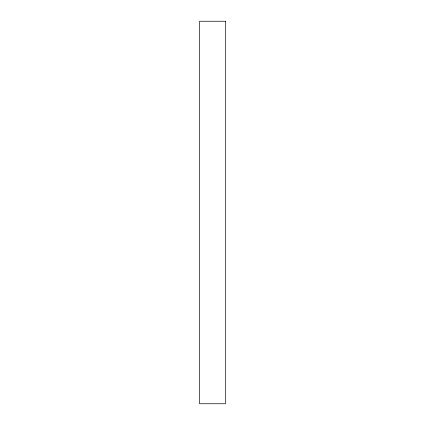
<?xml version="1.0" encoding="UTF-8"?>
<svg xmlns="http://www.w3.org/2000/svg" width="425" height="425" viewBox="0 0 425 425"><rect width="100%" height="100%" fill="white"/><g stroke="black" fill="none" stroke-linecap="round" stroke-linejoin="round"><path stroke-width="0.64" d="M225.42 21.25L199.58 21.25L199.58 403.75L225.42 403.75L225.42 21.25"/></g></svg>
